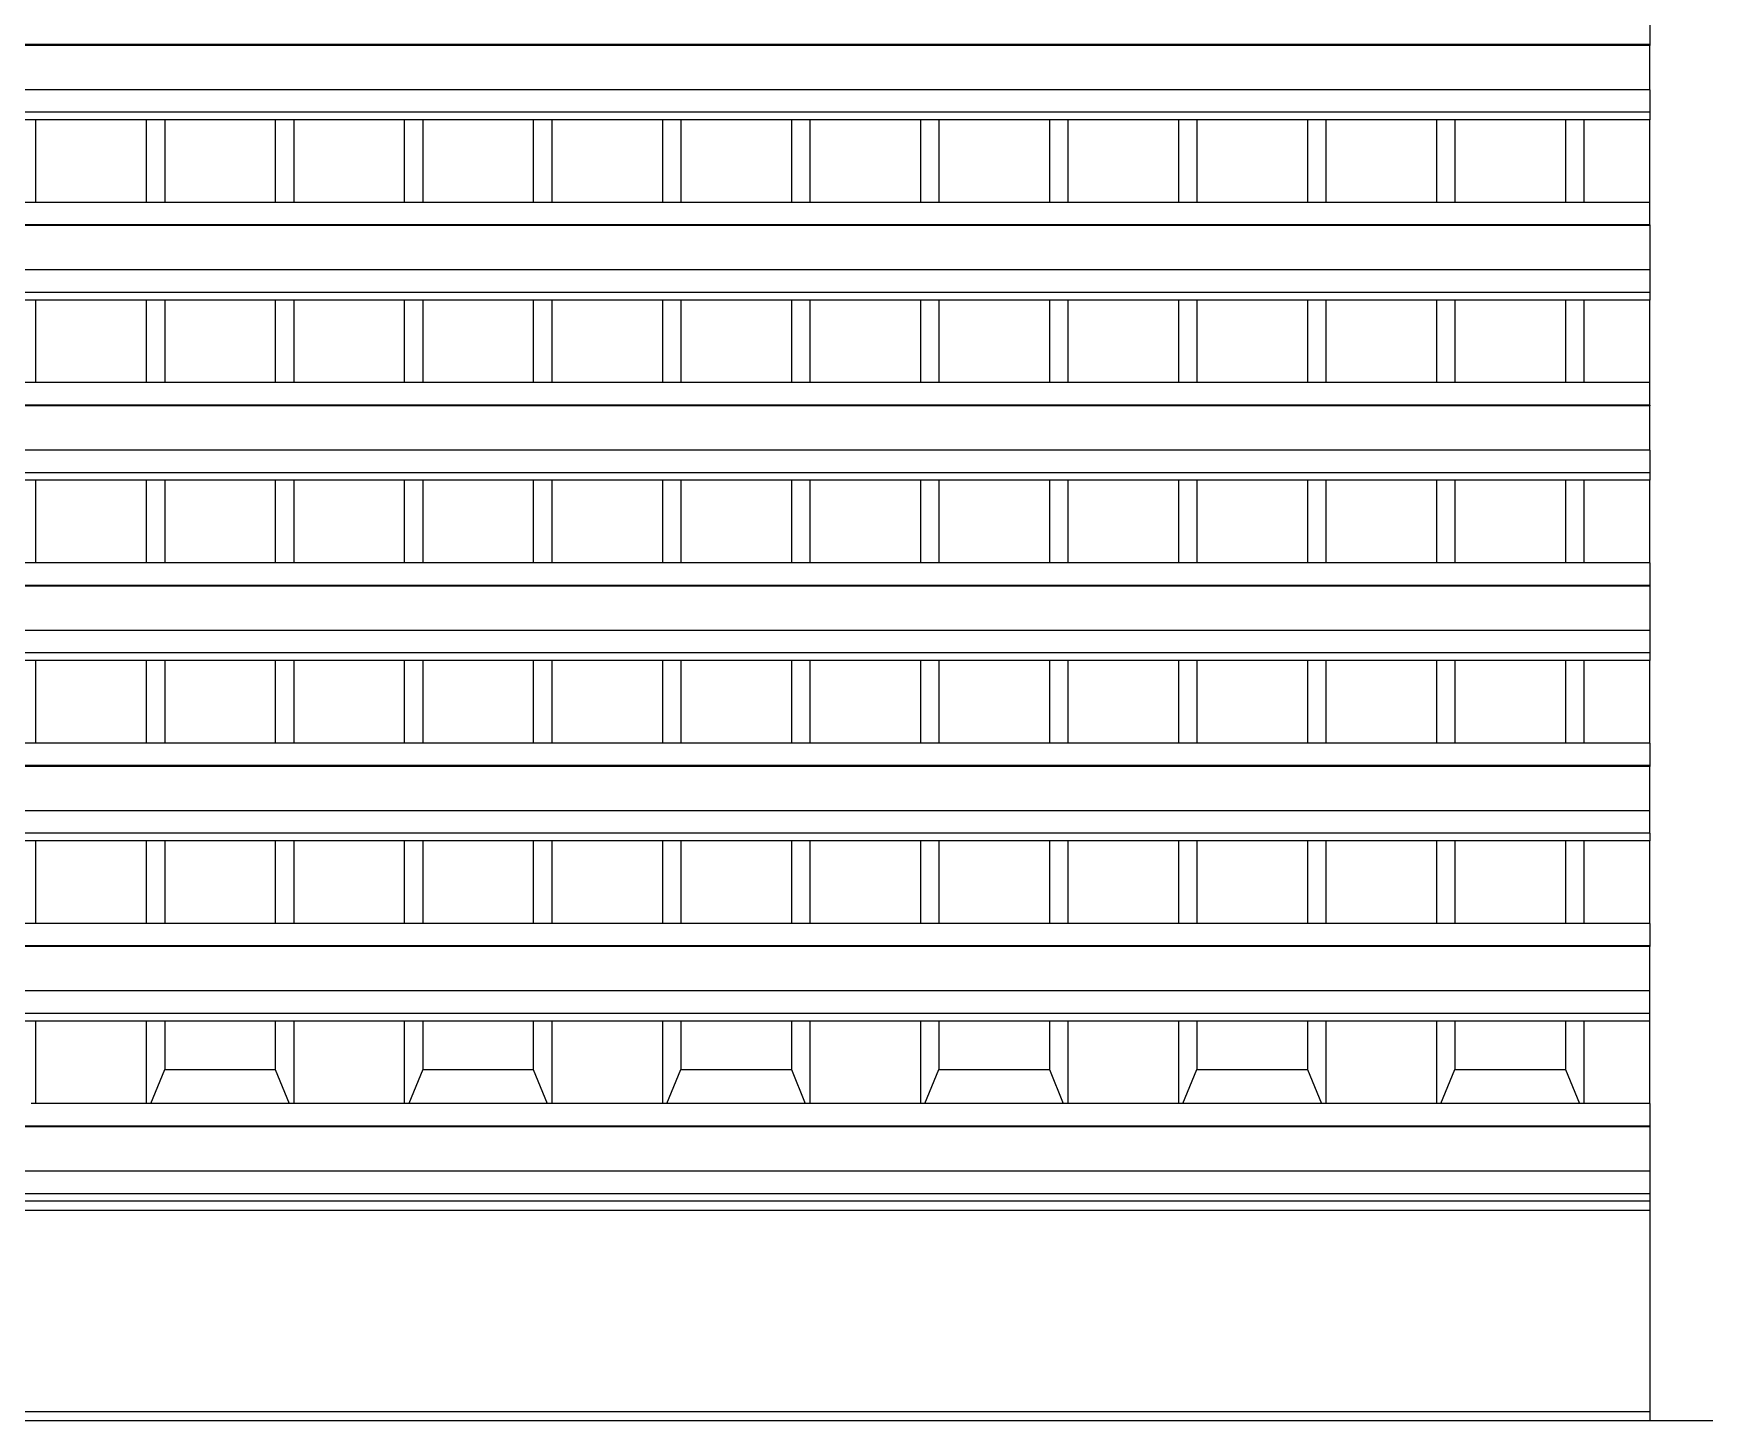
# Model space of a CAD drawing. Extents: x -92 to 92, y -11 to 21.
# Drawn here: x 52.202 to 54.031, y 7.078 to 8.596 of the extents above; entities that cross this region are included whole.
import ezdxf

# ---------------------------------------------------------------- set-up
doc = ezdxf.new("R2010")
doc.units = 0
doc.layers.get('0').update_dxf_attribs({"linetype": 'CONTINUOUS'})

msp = doc.modelspace()

# ---------------------------------------------------------------- linework, layer by layer
for p, q in [((53.9713, 8.6085), (53.9713, 8.5839)), ((53.9713, 8.5839), (50.3413, 8.5839)), ((53.9713, 8.583), (50.3413, 8.583)), ((53.9713, 8.5839), (53.9713, 8.583)), ((53.9713, 8.5346), (53.9713, 8.583)), ((53.9713, 8.5346), (50.3413, 8.5346)), ((53.9713, 8.5346), (53.9713, 8.5099)), ((53.9713, 8.5099), (50.3413, 8.5099)), ((53.9713, 8.5099), (53.9713, 8.5017)), ((52.2047, 8.5017), (52.1845, 8.5017)), ((52.2047, 8.5017), (52.2047, 8.4113)), ((52.3257, 8.5017), (52.2047, 8.5017)), ((52.3257, 8.5017), (52.3257, 8.4113)), ((52.3459, 8.5017), (52.3257, 8.5017)), ((52.3459, 8.5017), (52.3459, 8.4113)), ((52.467, 8.5017), (52.3459, 8.5017)), ((52.467, 8.5017), (52.467, 8.4113)), ((52.4871, 8.5017), (52.467, 8.5017)), ((52.4871, 8.5017), (52.4871, 8.4113)), ((52.6082, 8.5017), (52.4871, 8.5017)), ((52.6082, 8.5017), (52.6082, 8.4113)), ((52.6283, 8.5017), (52.6082, 8.5017)), ((52.6283, 8.5017), (52.6283, 8.4113)), ((52.7494, 8.5017), (52.6283, 8.5017)), ((52.7494, 8.5017), (52.7494, 8.4113)), ((52.7695, 8.5017), (52.7494, 8.5017)), ((52.7695, 8.5017), (52.7695, 8.4113)), ((52.8906, 8.5017), (52.7695, 8.5017)), ((52.8906, 8.5017), (52.8906, 8.4113)), ((52.9107, 8.5017), (52.8906, 8.5017)), ((52.9107, 8.5017), (52.9107, 8.4113)), ((53.0318, 8.5017), (52.9107, 8.5017)), ((53.0318, 8.5017), (53.0318, 8.4113)), ((53.052, 8.5017), (53.0318, 8.5017)), ((53.052, 8.5017), (53.052, 8.4113)), ((53.173, 8.5017), (53.052, 8.5017)), ((53.173, 8.5017), (53.173, 8.4113)), ((53.1932, 8.5017), (53.173, 8.5017)), ((53.1932, 8.5017), (53.1932, 8.4113)), ((53.3142, 8.5017), (53.1932, 8.5017)), ((53.3142, 8.5017), (53.3142, 8.4113)), ((53.3344, 8.5017), (53.3142, 8.5017)), ((53.3344, 8.5017), (53.3344, 8.4113)), ((53.4554, 8.5017), (53.3344, 8.5017)), ((53.4554, 8.5017), (53.4554, 8.4113)), ((53.4756, 8.5017), (53.4554, 8.5017)), ((53.4756, 8.5017), (53.4756, 8.4113)), ((53.5966, 8.5017), (53.4756, 8.5017)), ((53.5966, 8.5017), (53.5966, 8.4113)), ((53.6168, 8.5017), (53.5966, 8.5017)), ((53.6168, 8.5017), (53.6168, 8.4113)), ((53.7378, 8.5017), (53.6168, 8.5017)), ((53.7378, 8.5017), (53.7378, 8.4113)), ((53.758, 8.5017), (53.7378, 8.5017)), ((53.758, 8.5017), (53.758, 8.4113)), ((53.879, 8.5017), (53.758, 8.5017)), ((53.879, 8.5017), (53.879, 8.4113)), ((53.8992, 8.5017), (53.879, 8.5017)), ((53.8992, 8.5017), (53.8992, 8.4113)), ((53.9713, 8.5017), (53.8992, 8.5017)), ((53.9713, 8.4113), (53.9713, 8.5017)), ((52.2047, 8.4113), (52.1845, 8.4113)), ((52.3257, 8.4113), (52.2047, 8.4113)), ((52.3459, 8.4113), (52.3257, 8.4113)), ((52.467, 8.4113), (52.3459, 8.4113)), ((52.4871, 8.4113), (52.467, 8.4113)), ((52.6082, 8.4113), (52.4871, 8.4113)), ((52.6283, 8.4113), (52.6082, 8.4113)), ((52.7494, 8.4113), (52.6283, 8.4113)), ((52.7695, 8.4113), (52.7494, 8.4113)), ((52.8906, 8.4113), (52.7695, 8.4113)), ((52.9107, 8.4113), (52.8906, 8.4113)), ((53.0318, 8.4113), (52.9107, 8.4113)), ((53.052, 8.4113), (53.0318, 8.4113)), ((53.173, 8.4113), (53.052, 8.4113)), ((53.1932, 8.4113), (53.173, 8.4113)), ((53.3142, 8.4113), (53.1932, 8.4113)), ((53.3344, 8.4113), (53.3142, 8.4113)), ((53.4554, 8.4113), (53.3344, 8.4113)), ((53.4756, 8.4113), (53.4554, 8.4113)), ((53.5966, 8.4113), (53.4756, 8.4113)), ((53.6168, 8.4113), (53.5966, 8.4113)), ((53.7378, 8.4113), (53.6168, 8.4113)), ((53.758, 8.4113), (53.7378, 8.4113)), ((53.879, 8.4113), (53.758, 8.4113)), ((53.8992, 8.4113), (53.879, 8.4113)), ((53.9713, 8.4113), (53.8992, 8.4113)), ((53.9713, 8.3866), (53.9713, 8.4113)), ((53.9713, 8.3866), (50.3413, 8.3866)), ((53.9713, 8.3858), (50.3413, 8.3858)), ((53.9713, 8.3866), (53.9713, 8.3858)), ((53.9713, 8.3858), (53.9713, 8.3373)), ((53.9713, 8.3373), (50.3413, 8.3373)), ((53.9713, 8.3373), (53.9713, 8.3126)), ((53.9713, 8.3126), (50.3413, 8.3126)), ((52.2047, 8.3044), (52.1845, 8.3044)), ((52.2047, 8.3044), (52.2047, 8.214)), ((52.3257, 8.3044), (52.2047, 8.3044)), ((52.3257, 8.3044), (52.3257, 8.214)), ((52.3459, 8.3044), (52.3257, 8.3044)), ((52.3459, 8.3044), (52.3459, 8.214)), ((52.467, 8.3044), (52.3459, 8.3044)), ((52.467, 8.3044), (52.467, 8.214)), ((52.4871, 8.3044), (52.467, 8.3044)), ((52.4871, 8.3044), (52.4871, 8.214)), ((52.6082, 8.3044), (52.4871, 8.3044)), ((52.6082, 8.3044), (52.6082, 8.214)), ((52.6283, 8.3044), (52.6082, 8.3044)), ((52.6283, 8.3044), (52.6283, 8.214)), ((52.7494, 8.3044), (52.6283, 8.3044)), ((52.7494, 8.3044), (52.7494, 8.214)), ((52.7695, 8.3044), (52.7494, 8.3044)), ((52.7695, 8.3044), (52.7695, 8.214)), ((52.8906, 8.3044), (52.7695, 8.3044)), ((52.8906, 8.3044), (52.8906, 8.214)), ((52.9107, 8.3044), (52.8906, 8.3044)), ((52.9107, 8.3044), (52.9107, 8.214)), ((53.0318, 8.3044), (52.9107, 8.3044)), ((53.0318, 8.3044), (53.0318, 8.214)), ((53.052, 8.3044), (53.0318, 8.3044)), ((53.052, 8.3044), (53.052, 8.214)), ((53.173, 8.3044), (53.052, 8.3044)), ((53.173, 8.3044), (53.173, 8.214)), ((53.1932, 8.3044), (53.173, 8.3044)), ((53.1932, 8.3044), (53.1932, 8.214)), ((53.3142, 8.3044), (53.1932, 8.3044)), ((53.3142, 8.3044), (53.3142, 8.214)), ((53.3344, 8.3044), (53.3142, 8.3044)), ((53.3344, 8.3044), (53.3344, 8.214)), ((53.4554, 8.3044), (53.3344, 8.3044)), ((53.4554, 8.3044), (53.4554, 8.214)), ((53.4756, 8.3044), (53.4554, 8.3044)), ((53.4756, 8.3044), (53.4756, 8.214)), ((53.5966, 8.3044), (53.4756, 8.3044)), ((53.5966, 8.3044), (53.5966, 8.214)), ((53.6168, 8.3044), (53.5966, 8.3044)), ((53.6168, 8.3044), (53.6168, 8.214)), ((53.7378, 8.3044), (53.6168, 8.3044)), ((53.7378, 8.3044), (53.7378, 8.214)), ((53.758, 8.3044), (53.7378, 8.3044)), ((53.758, 8.3044), (53.758, 8.214)), ((53.879, 8.3044), (53.758, 8.3044)), ((53.879, 8.3044), (53.879, 8.214)), ((53.8992, 8.3044), (53.879, 8.3044)), ((53.8992, 8.3044), (53.8992, 8.214)), ((53.9713, 8.3044), (53.8992, 8.3044)), ((53.9713, 8.3126), (53.9713, 8.3044)), ((53.9713, 8.214), (53.9713, 8.3044)), ((52.2047, 8.214), (52.1845, 8.214)), ((52.3257, 8.214), (52.2047, 8.214)), ((52.3459, 8.214), (52.3257, 8.214)), ((52.467, 8.214), (52.3459, 8.214)), ((52.4871, 8.214), (52.467, 8.214)), ((52.6082, 8.214), (52.4871, 8.214)), ((52.6283, 8.214), (52.6082, 8.214)), ((52.7494, 8.214), (52.6283, 8.214)), ((52.7695, 8.214), (52.7494, 8.214)), ((52.8906, 8.214), (52.7695, 8.214)), ((52.9107, 8.214), (52.8906, 8.214)), ((53.0318, 8.214), (52.9107, 8.214)), ((53.052, 8.214), (53.0318, 8.214)), ((53.173, 8.214), (53.052, 8.214)), ((53.1932, 8.214), (53.173, 8.214)), ((53.3142, 8.214), (53.1932, 8.214)), ((53.3344, 8.214), (53.3142, 8.214)), ((53.4554, 8.214), (53.3344, 8.214)), ((53.4756, 8.214), (53.4554, 8.214)), ((53.5966, 8.214), (53.4756, 8.214)), ((53.6168, 8.214), (53.5966, 8.214)), ((53.7378, 8.214), (53.6168, 8.214)), ((53.758, 8.214), (53.7378, 8.214)), ((53.879, 8.214), (53.758, 8.214)), ((53.8992, 8.214), (53.879, 8.214)), ((53.9713, 8.214), (53.8992, 8.214)), ((53.9713, 8.1893), (53.9713, 8.214)), ((53.9713, 8.1893), (50.3413, 8.1893)), ((53.9713, 8.1885), (50.3413, 8.1885)), ((53.9713, 8.1893), (53.9713, 8.1885)), ((53.9713, 8.14), (53.9713, 8.1885)), ((53.9713, 8.14), (50.3413, 8.14)), ((53.9713, 8.14), (53.9713, 8.1153)), ((53.9713, 8.1153), (50.3413, 8.1153)), ((52.2047, 8.1071), (52.1845, 8.1071)), ((52.2047, 8.1071), (52.2047, 8.0167)), ((52.3257, 8.1071), (52.2047, 8.1071)), ((52.3257, 8.1071), (52.3257, 8.0167)), ((52.3459, 8.1071), (52.3257, 8.1071)), ((52.3459, 8.1071), (52.3459, 8.0167)), ((52.467, 8.1071), (52.3459, 8.1071)), ((52.467, 8.1071), (52.467, 8.0167)), ((52.4871, 8.1071), (52.467, 8.1071)), ((52.4871, 8.1071), (52.4871, 8.0167)), ((52.6082, 8.1071), (52.4871, 8.1071)), ((52.6082, 8.1071), (52.6082, 8.0167)), ((52.6283, 8.1071), (52.6082, 8.1071)), ((52.6283, 8.1071), (52.6283, 8.0167)), ((52.7494, 8.1071), (52.6283, 8.1071)), ((52.7494, 8.1071), (52.7494, 8.0167)), ((52.7695, 8.1071), (52.7494, 8.1071)), ((52.7695, 8.1071), (52.7695, 8.0167)), ((52.8906, 8.1071), (52.7695, 8.1071)), ((52.8906, 8.1071), (52.8906, 8.0167)), ((52.9107, 8.1071), (52.8906, 8.1071)), ((52.9107, 8.1071), (52.9107, 8.0167)), ((53.0318, 8.1071), (52.9107, 8.1071)), ((53.0318, 8.1071), (53.0318, 8.0167)), ((53.052, 8.1071), (53.0318, 8.1071)), ((53.052, 8.1071), (53.052, 8.0167)), ((53.173, 8.1071), (53.052, 8.1071)), ((53.173, 8.1071), (53.173, 8.0167)), ((53.1932, 8.1071), (53.173, 8.1071)), ((53.1932, 8.1071), (53.1932, 8.0167)), ((53.3142, 8.1071), (53.1932, 8.1071)), ((53.3142, 8.1071), (53.3142, 8.0167)), ((53.3344, 8.1071), (53.3142, 8.1071)), ((53.3344, 8.1071), (53.3344, 8.0167)), ((53.4554, 8.1071), (53.3344, 8.1071)), ((53.4554, 8.1071), (53.4554, 8.0167)), ((53.4756, 8.1071), (53.4554, 8.1071)), ((53.4756, 8.1071), (53.4756, 8.0167)), ((53.5966, 8.1071), (53.4756, 8.1071)), ((53.5966, 8.1071), (53.5966, 8.0167)), ((53.6168, 8.1071), (53.5966, 8.1071)), ((53.6168, 8.1071), (53.6168, 8.0167)), ((53.7378, 8.1071), (53.6168, 8.1071)), ((53.7378, 8.1071), (53.7378, 8.0167)), ((53.758, 8.1071), (53.7378, 8.1071)), ((53.758, 8.1071), (53.758, 8.0167)), ((53.879, 8.1071), (53.758, 8.1071)), ((53.879, 8.1071), (53.879, 8.0167)), ((53.8992, 8.1071), (53.879, 8.1071)), ((53.8992, 8.1071), (53.8992, 8.0167)), ((53.9713, 8.1071), (53.8992, 8.1071)), ((53.9713, 8.1153), (53.9713, 8.1071)), ((53.9713, 8.0167), (53.9713, 8.1071)), ((52.2047, 8.0167), (52.1845, 8.0167)), ((52.3257, 8.0167), (52.2047, 8.0167)), ((52.3459, 8.0167), (52.3257, 8.0167)), ((52.467, 8.0167), (52.3459, 8.0167)), ((52.4871, 8.0167), (52.467, 8.0167)), ((52.6082, 8.0167), (52.4871, 8.0167)), ((52.6283, 8.0167), (52.6082, 8.0167)), ((52.7494, 8.0167), (52.6283, 8.0167)), ((52.7695, 8.0167), (52.7494, 8.0167)), ((52.8906, 8.0167), (52.7695, 8.0167)), ((52.9107, 8.0167), (52.8906, 8.0167)), ((53.0318, 8.0167), (52.9107, 8.0167)), ((53.052, 8.0167), (53.0318, 8.0167)), ((53.173, 8.0167), (53.052, 8.0167)), ((53.1932, 8.0167), (53.173, 8.0167)), ((53.3142, 8.0167), (53.1932, 8.0167)), ((53.3344, 8.0167), (53.3142, 8.0167)), ((53.4554, 8.0167), (53.3344, 8.0167)), ((53.4756, 8.0167), (53.4554, 8.0167)), ((53.5966, 8.0167), (53.4756, 8.0167)), ((53.6168, 8.0167), (53.5966, 8.0167)), ((53.7378, 8.0167), (53.6168, 8.0167)), ((53.758, 8.0167), (53.7378, 8.0167)), ((53.879, 8.0167), (53.758, 8.0167)), ((53.8992, 8.0167), (53.879, 8.0167)), ((53.9713, 8.0167), (53.8992, 8.0167)), ((53.9713, 8.0167), (53.9713, 7.992)), ((53.9713, 7.992), (50.3413, 7.992)), ((53.9713, 7.9912), (50.3413, 7.9912)), ((53.9713, 7.992), (53.9713, 7.9912)), ((53.9713, 7.9912), (53.9713, 7.9427)), ((53.9713, 7.9427), (50.3413, 7.9427)), ((53.9713, 7.9427), (53.9713, 7.9181)), ((53.9713, 7.9181), (50.3413, 7.9181)), ((52.2047, 7.9098), (52.1845, 7.9098)), ((52.2047, 7.9098), (52.2047, 7.8194)), ((52.3257, 7.9098), (52.2047, 7.9098)), ((52.3257, 7.9098), (52.3257, 7.8194)), ((52.3459, 7.9098), (52.3257, 7.9098)), ((52.3459, 7.9098), (52.3459, 7.8194)), ((52.467, 7.9098), (52.3459, 7.9098)), ((52.467, 7.9098), (52.467, 7.8194)), ((52.4871, 7.9098), (52.467, 7.9098)), ((52.4871, 7.9098), (52.4871, 7.8194)), ((52.6082, 7.9098), (52.4871, 7.9098)), ((52.6082, 7.9098), (52.6082, 7.8194)), ((52.6283, 7.9098), (52.6082, 7.9098)), ((52.6283, 7.9098), (52.6283, 7.8194)), ((52.7494, 7.9098), (52.6283, 7.9098)), ((52.7494, 7.9098), (52.7494, 7.8194)), ((52.7695, 7.9098), (52.7494, 7.9098)), ((52.7695, 7.9098), (52.7695, 7.8194)), ((52.8906, 7.9098), (52.7695, 7.9098)), ((52.8906, 7.9098), (52.8906, 7.8194)), ((52.9107, 7.9098), (52.8906, 7.9098)), ((52.9107, 7.9098), (52.9107, 7.8194)), ((53.0318, 7.9098), (52.9107, 7.9098)), ((53.0318, 7.9098), (53.0318, 7.8194)), ((53.052, 7.9098), (53.0318, 7.9098)), ((53.052, 7.9098), (53.052, 7.8194)), ((53.173, 7.9098), (53.052, 7.9098)), ((53.173, 7.9098), (53.173, 7.8194)), ((53.1932, 7.9098), (53.173, 7.9098)), ((53.1932, 7.9098), (53.1932, 7.8194)), ((53.3142, 7.9098), (53.1932, 7.9098)), ((53.3142, 7.9098), (53.3142, 7.8194)), ((53.3344, 7.9098), (53.3142, 7.9098)), ((53.3344, 7.9098), (53.3344, 7.8194)), ((53.4554, 7.9098), (53.3344, 7.9098)), ((53.4554, 7.9098), (53.4554, 7.8194)), ((53.4756, 7.9098), (53.4554, 7.9098)), ((53.4756, 7.9098), (53.4756, 7.8194)), ((53.5966, 7.9098), (53.4756, 7.9098)), ((53.5966, 7.9098), (53.5966, 7.8194)), ((53.6168, 7.9098), (53.5966, 7.9098)), ((53.6168, 7.9098), (53.6168, 7.8194)), ((53.7378, 7.9098), (53.6168, 7.9098)), ((53.7378, 7.9098), (53.7378, 7.8194)), ((53.758, 7.9098), (53.7378, 7.9098)), ((53.758, 7.9098), (53.758, 7.8194)), ((53.879, 7.9098), (53.758, 7.9098)), ((53.879, 7.9098), (53.879, 7.8194)), ((53.8992, 7.9098), (53.879, 7.9098)), ((53.8992, 7.9098), (53.8992, 7.8194)), ((53.9713, 7.9098), (53.8992, 7.9098)), ((53.9713, 7.9181), (53.9713, 7.9098)), ((53.9713, 7.8194), (53.9713, 7.9098)), ((52.2047, 7.8194), (52.1845, 7.8194)), ((52.3257, 7.8194), (52.2047, 7.8194)), ((52.3459, 7.8194), (52.3257, 7.8194)), ((52.467, 7.8194), (52.3459, 7.8194)), ((52.4871, 7.8194), (52.467, 7.8194)), ((52.6082, 7.8194), (52.4871, 7.8194)), ((52.6283, 7.8194), (52.6082, 7.8194)), ((52.7494, 7.8194), (52.6283, 7.8194)), ((52.7695, 7.8194), (52.7494, 7.8194)), ((52.8906, 7.8194), (52.7695, 7.8194)), ((52.9107, 7.8194), (52.8906, 7.8194)), ((53.0318, 7.8194), (52.9107, 7.8194)), ((53.052, 7.8194), (53.0318, 7.8194)), ((53.173, 7.8194), (53.052, 7.8194)), ((53.1932, 7.8194), (53.173, 7.8194)), ((53.3142, 7.8194), (53.1932, 7.8194)), ((53.3344, 7.8194), (53.3142, 7.8194)), ((53.4554, 7.8194), (53.3344, 7.8194)), ((53.4756, 7.8194), (53.4554, 7.8194)), ((53.5966, 7.8194), (53.4756, 7.8194)), ((53.6168, 7.8194), (53.5966, 7.8194)), ((53.7378, 7.8194), (53.6168, 7.8194)), ((53.758, 7.8194), (53.7378, 7.8194)), ((53.879, 7.8194), (53.758, 7.8194)), ((53.8992, 7.8194), (53.879, 7.8194)), ((53.9713, 7.8194), (53.8992, 7.8194)), ((53.9713, 7.8194), (53.9713, 7.7948)), ((53.9713, 7.7948), (50.3413, 7.7948)), ((53.9713, 7.7939), (50.3413, 7.7939)), ((53.9713, 7.7948), (53.9713, 7.7939)), ((53.9713, 7.7454), (53.9713, 7.7939)), ((53.9713, 7.7454), (50.3413, 7.7454)), ((53.9713, 7.7208), (53.9713, 7.7454)), ((53.9713, 7.7208), (50.3413, 7.7208)), ((53.9713, 7.7208), (53.9713, 7.7126)), ((52.2047, 7.7126), (52.1845, 7.7126)), ((52.2047, 7.7126), (52.2047, 7.6221)), ((52.3257, 7.7126), (52.2047, 7.7126)), ((52.3257, 7.7126), (52.3257, 7.6221)), ((52.3459, 7.7126), (52.3257, 7.7126)), ((52.3459, 7.7126), (52.3459, 7.6221)), ((52.467, 7.7126), (52.3459, 7.7126)), ((52.467, 7.7126), (52.467, 7.6221)), ((52.4871, 7.7126), (52.467, 7.7126)), ((52.4871, 7.7126), (52.4871, 7.6221)), ((52.6082, 7.7126), (52.4871, 7.7126)), ((52.6082, 7.7126), (52.6082, 7.6221)), ((52.6283, 7.7126), (52.6082, 7.7126)), ((52.6283, 7.7126), (52.6283, 7.6221)), ((52.7494, 7.7126), (52.6283, 7.7126)), ((52.7494, 7.7126), (52.7494, 7.6221)), ((52.7695, 7.7126), (52.7494, 7.7126)), ((52.7695, 7.7126), (52.7695, 7.6221)), ((52.8906, 7.7126), (52.7695, 7.7126)), ((52.8906, 7.7126), (52.8906, 7.6221)), ((52.9107, 7.7126), (52.8906, 7.7126)), ((52.9107, 7.7126), (52.9107, 7.6221)), ((53.0318, 7.7126), (52.9107, 7.7126)), ((53.0318, 7.7126), (53.0318, 7.6221)), ((53.052, 7.7126), (53.0318, 7.7126)), ((53.052, 7.7126), (53.052, 7.6221)), ((53.173, 7.7126), (53.052, 7.7126)), ((53.173, 7.7126), (53.173, 7.6221)), ((53.1932, 7.7126), (53.173, 7.7126)), ((53.1932, 7.7126), (53.1932, 7.6221)), ((53.3142, 7.7126), (53.1932, 7.7126)), ((53.3142, 7.7126), (53.3142, 7.6221)), ((53.3344, 7.7126), (53.3142, 7.7126)), ((53.3344, 7.7126), (53.3344, 7.6221)), ((53.4554, 7.7126), (53.3344, 7.7126)), ((53.4554, 7.7126), (53.4554, 7.6221)), ((53.4756, 7.7126), (53.4554, 7.7126)), ((53.4756, 7.7126), (53.4756, 7.6221)), ((53.5966, 7.7126), (53.4756, 7.7126)), ((53.5966, 7.7126), (53.5966, 7.6221)), ((53.6168, 7.7126), (53.5966, 7.7126)), ((53.6168, 7.7126), (53.6168, 7.6221)), ((53.7378, 7.7126), (53.6168, 7.7126)), ((53.7378, 7.7126), (53.7378, 7.6221)), ((53.758, 7.7126), (53.7378, 7.7126)), ((53.758, 7.7126), (53.758, 7.6221)), ((53.879, 7.7126), (53.758, 7.7126)), ((53.879, 7.7126), (53.879, 7.6221)), ((53.8992, 7.7126), (53.879, 7.7126)), ((53.8992, 7.7126), (53.8992, 7.6221)), ((53.9713, 7.7126), (53.8992, 7.7126)), ((53.9713, 7.6221), (53.9713, 7.7126)), ((52.2047, 7.6221), (52.1845, 7.6221)), ((52.3257, 7.6221), (52.2047, 7.6221)), ((52.3459, 7.6221), (52.3257, 7.6221)), ((52.467, 7.6221), (52.3459, 7.6221)), ((52.4871, 7.6221), (52.467, 7.6221)), ((52.6082, 7.6221), (52.4871, 7.6221)), ((52.6283, 7.6221), (52.6082, 7.6221)), ((52.7494, 7.6221), (52.6283, 7.6221)), ((52.7695, 7.6221), (52.7494, 7.6221)), ((52.8906, 7.6221), (52.7695, 7.6221)), ((52.9107, 7.6221), (52.8906, 7.6221)), ((53.0318, 7.6221), (52.9107, 7.6221)), ((53.052, 7.6221), (53.0318, 7.6221)), ((53.173, 7.6221), (53.052, 7.6221)), ((53.1932, 7.6221), (53.173, 7.6221)), ((53.3142, 7.6221), (53.1932, 7.6221)), ((53.3344, 7.6221), (53.3142, 7.6221)), ((53.4554, 7.6221), (53.3344, 7.6221)), ((53.4756, 7.6221), (53.4554, 7.6221)), ((53.5966, 7.6221), (53.4756, 7.6221)), ((53.6168, 7.6221), (53.5966, 7.6221)), ((53.7378, 7.6221), (53.6168, 7.6221)), ((53.758, 7.6221), (53.7378, 7.6221)), ((53.879, 7.6221), (53.758, 7.6221)), ((53.8992, 7.6221), (53.879, 7.6221)), ((53.9713, 7.6221), (53.8992, 7.6221)), ((53.9713, 7.6221), (53.9713, 7.5975)), ((53.9713, 7.5975), (50.3413, 7.5975)), ((53.9713, 7.5967), (50.3413, 7.5967)), ((53.9713, 7.5975), (53.9713, 7.5967)), ((53.9713, 7.5482), (53.9713, 7.5967)), ((53.9713, 7.5482), (50.3413, 7.5482)), ((53.9713, 7.5235), (53.9713, 7.5482)), ((53.9713, 7.5235), (50.3413, 7.5235)), ((53.9713, 7.5153), (53.9713, 7.5235)), ((52.2047, 7.5153), (52.1845, 7.5153)), ((52.2047, 7.5153), (52.2047, 7.4249)), ((52.3257, 7.5153), (52.2047, 7.5153)), ((52.3257, 7.5153), (52.3257, 7.4249)), ((52.3459, 7.5153), (52.3257, 7.5153)), ((52.3459, 7.5153), (52.3459, 7.4621)), ((52.467, 7.5153), (52.3459, 7.5153)), ((52.467, 7.5153), (52.467, 7.4621)), ((52.4871, 7.5153), (52.467, 7.5153)), ((52.4871, 7.5153), (52.4871, 7.4249)), ((52.6082, 7.5153), (52.4871, 7.5153)), ((52.6082, 7.5153), (52.6082, 7.4249)), ((52.6283, 7.5153), (52.6082, 7.5153)), ((52.6283, 7.5153), (52.6283, 7.4621)), ((52.7494, 7.5153), (52.6283, 7.5153)), ((52.7494, 7.5153), (52.7494, 7.4621)), ((52.7695, 7.5153), (52.7494, 7.5153)), ((52.7695, 7.5153), (52.7695, 7.4249)), ((52.8906, 7.5153), (52.7695, 7.5153)), ((52.8906, 7.5153), (52.8906, 7.4249)), ((52.9107, 7.5153), (52.8906, 7.5153)), ((52.9107, 7.5153), (52.9107, 7.4621)), ((53.0318, 7.5153), (52.9107, 7.5153)), ((53.0318, 7.5153), (53.0318, 7.4621)), ((53.052, 7.5153), (53.0318, 7.5153)), ((53.052, 7.5153), (53.052, 7.4249)), ((53.173, 7.5153), (53.052, 7.5153)), ((53.173, 7.5153), (53.173, 7.4249)), ((53.1932, 7.5153), (53.173, 7.5153)), ((53.1932, 7.5153), (53.1932, 7.4621)), ((53.3142, 7.5153), (53.1932, 7.5153)), ((53.3142, 7.5153), (53.3142, 7.4621)), ((53.3344, 7.5153), (53.3142, 7.5153)), ((53.3344, 7.5153), (53.3344, 7.4249)), ((53.4554, 7.5153), (53.3344, 7.5153)), ((53.4554, 7.5153), (53.4554, 7.4249)), ((53.4756, 7.5153), (53.4554, 7.5153)), ((53.4756, 7.5153), (53.4756, 7.4621)), ((53.5966, 7.5153), (53.4756, 7.5153)), ((53.5966, 7.5153), (53.5966, 7.4621)), ((53.6168, 7.5153), (53.5966, 7.5153)), ((53.6168, 7.5153), (53.6168, 7.4249)), ((53.7378, 7.5153), (53.6168, 7.5153)), ((53.7378, 7.5153), (53.7378, 7.4249)), ((53.758, 7.5153), (53.7378, 7.5153)), ((53.758, 7.5153), (53.758, 7.4621)), ((53.879, 7.5153), (53.758, 7.5153)), ((53.879, 7.5153), (53.879, 7.4621)), ((53.8992, 7.5153), (53.879, 7.5153)), ((53.8992, 7.5153), (53.8992, 7.4249)), ((53.9713, 7.5153), (53.8992, 7.5153)), ((53.9713, 7.4249), (53.9713, 7.5153)), ((52.3307, 7.4249), (52.3459, 7.4621)), ((52.3459, 7.4621), (52.3847, 7.4621)), ((52.3847, 7.4621), (52.467, 7.4621)), ((52.467, 7.4621), (52.4822, 7.4249)), ((52.6283, 7.4621), (52.6131, 7.4249)), ((52.6283, 7.4621), (52.7494, 7.4621)), ((52.7494, 7.4621), (52.7646, 7.4249)), ((52.8955, 7.4249), (52.9107, 7.4621)), ((52.9107, 7.4621), (53.0318, 7.4621)), ((53.0318, 7.4621), (53.047, 7.4249)), ((53.1779, 7.4249), (53.1932, 7.4621)), ((53.1932, 7.4621), (53.3142, 7.4621)), ((53.3142, 7.4621), (53.3294, 7.4249)), ((53.4603, 7.4249), (53.4756, 7.4621)), ((53.4756, 7.4621), (53.5966, 7.4621)), ((53.5966, 7.4621), (53.6119, 7.4249)), ((53.7427, 7.4249), (53.758, 7.4621)), ((53.758, 7.4621), (53.879, 7.4621)), ((53.879, 7.4621), (53.8943, 7.4249)), ((52.2047, 7.4249), (52.1998, 7.4249)), ((52.3257, 7.4249), (52.2047, 7.4249)), ((52.3307, 7.4249), (52.3257, 7.4249)), ((52.3781, 7.4249), (52.3307, 7.4249)), ((52.4822, 7.4249), (52.3781, 7.4249)), ((52.4871, 7.4249), (52.4822, 7.4249)), ((52.6082, 7.4249), (52.4871, 7.4249)), ((52.6131, 7.4249), (52.6082, 7.4249)), ((52.7646, 7.4249), (52.6131, 7.4249)), ((52.7695, 7.4249), (52.7646, 7.4249)), ((52.8906, 7.4249), (52.7695, 7.4249)), ((52.8955, 7.4249), (52.8906, 7.4249)), ((53.047, 7.4249), (52.8955, 7.4249)), ((53.052, 7.4249), (53.047, 7.4249)), ((53.173, 7.4249), (53.052, 7.4249)), ((53.1779, 7.4249), (53.173, 7.4249)), ((53.3294, 7.4249), (53.1779, 7.4249)), ((53.3344, 7.4249), (53.3294, 7.4249)), ((53.4554, 7.4249), (53.3344, 7.4249)), ((53.4603, 7.4249), (53.4554, 7.4249)), ((53.6119, 7.4249), (53.4603, 7.4249)), ((53.6168, 7.4249), (53.6119, 7.4249)), ((53.7378, 7.4249), (53.6168, 7.4249)), ((53.7427, 7.4249), (53.7378, 7.4249)), ((53.8943, 7.4249), (53.7427, 7.4249)), ((53.8992, 7.4249), (53.8943, 7.4249)), ((53.9713, 7.4249), (53.8992, 7.4249)), ((53.9713, 7.4249), (53.9713, 7.4002)), ((53.9713, 7.4002), (50.3413, 7.4002)), ((53.9713, 7.3994), (50.3413, 7.3994)), ((53.9713, 7.4002), (53.9713, 7.3994)), ((53.9713, 7.3994), (53.9713, 7.3509)), ((53.9713, 7.3509), (50.3413, 7.3509)), ((53.9713, 7.3509), (53.9713, 7.3262)), ((53.9713, 7.3262), (50.3413, 7.3262)), ((53.9713, 7.318), (50.3413, 7.318)), ((53.9713, 7.3262), (53.9713, 7.318)), ((53.9713, 7.318), (53.9713, 7.3082)), ((50.3413, 7.3082), (53.9713, 7.3082)), ((53.9713, 7.3082), (53.9713, 7.0878)), ((50.3413, 7.0878), (53.9713, 7.0878)), ((53.9713, 7.0878), (53.9713, 7.078)), ((50.3413, 7.078), (53.9713, 7.078)), ((53.9713, 7.078), (54.0913, 7.078))]:
    msp.add_line(p, q)

doc.saveas('drawing.dxf')
